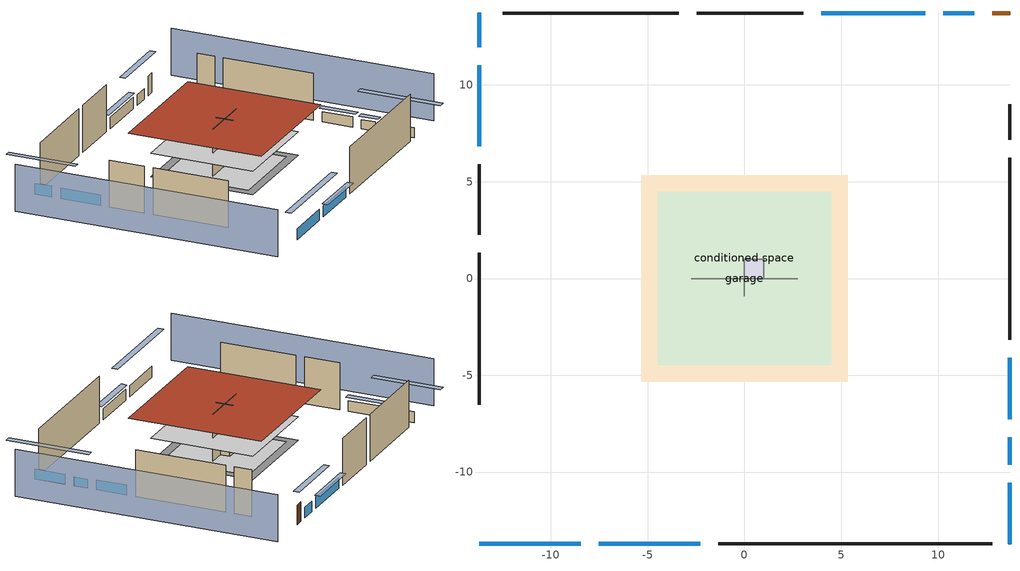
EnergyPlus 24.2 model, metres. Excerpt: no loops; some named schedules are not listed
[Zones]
air source heat pump airloop ret air zone
 floor adiabatic (AdiabaticConst): 0,0 0,1 1,1 1,0 z0
 wall adiabatic (AdiabaticConst): 0,1 0,0 1,0 1,1 0,1 z0:1
 ceiling adiabatic (AdiabaticConst): 1,0 1,1 0,1 0,0 z1
conditioned space
 floor to garage (Floor1 construction): -4.48,-4.48 -4.48,4.48 4.48,4.48 4.48,-4.48 z0
 floor adiabatic (AdiabaticFloorConstruction): -5.33,-5.33 -5.33,5.33 5.33,5.33 5.33,-5.33 z2.44
 floor foundation (Slab2 construction): -5.33,-5.33 -5.33,5.33 5.33,5.33 5.33,-5.33 z0
 wall outside (AdiabaticWallConstruction 1): 13.72,13.72 12.8,13.72 z0:2.03
 wall outside (AdiabaticWallConstruction): -13.72,-13.72 -8.46,-13.72 / -7.54,-13.72 -2.28,-13.72 / -13.72,13.72 -13.72,11.95 z0:1.16; -13.72,11.02 -13.72,6.84 z0:1.13; 11.88,13.72 10.26,13.72 z0:1.1; 9.33,13.72 3.96,13.72 z0:1.19; 13.72,-13.72 13.72,-10.55 / 13.72,-7.27 13.72,-4.1 z0:1.07; 13.72,-9.62 13.72,-8.2 z0:0.95
 wall outside (Wall3 construction): -1.35,-13.72 12.79,-13.72 z0:4.88
 wall outside (Wall4 construction): -13.72,1.32 -13.72,-6.53 z0:4.88
 wall outside (Wall7 construction): -3.39,13.72 -12.48,13.72 z0:4.88
 wall outside (Wall8 construction): 13.72,-3.17 13.72,6.24 z0:4.88
 wall to garage (Wall5 construction): 2.74,0 -2.74,0 z0:4.88
 wall to garage (Wall6 construction): 0,0.91 0,-0.91 z0:4.88
 window (WindowConstruction): -13.72,-13.72 -8.46,-13.72 z0:1.16
 window (WindowConstruction 1): -7.53,-13.72 -2.28,-13.72 z0:1.16
 window (WindowConstruction 2): -13.72,13.72 -13.72,11.95 z0:1.16
 window (WindowConstruction 3): -13.72,11.02 -13.72,6.84 z0:1.13
 window (WindowConstruction 4): 11.87,13.72 10.26,13.72 z0:1.1
 window (WindowConstruction 5): 9.33,13.72 3.96,13.72 z0:1.19
 window (WindowConstruction 6): 13.72,-13.72 13.72,-10.55 z0:1.07
 window (WindowConstruction 7): 13.72,-9.62 13.72,-8.2 z0:0.94
 window (WindowConstruction 8): 13.72,-7.27 13.72,-4.1 z0:1.07
 door (Door): 13.72,13.72 12.8,13.72 z0:2.03
 ceiling adiabatic (AdiabaticFloorConstruction): 5.33,-5.33 5.33,5.33 -5.33,5.33 -5.33,-5.33 z2.44
 roof outside (Roof1 construction): -6.96,6.96 -6.96,-6.96 6.96,-6.96 6.96,6.96 z4.88
garage
 floor foundation (Slab1 construction): -4.48,-4.48 -4.48,4.48 4.48,4.48 4.48,-4.48 z0
 wall outside (Wall1 construction): -13.72,5.91 -13.72,2.25 z0:4.88
 wall outside (Wall2 construction): 3.03,13.72 -2.46,13.72 z0:4.88
 wall outside (Wall9 construction): 13.72,7.16 13.72,8.99 z0:4.88
shading: -18.29,13.72 -18.29,-13.72 / 18.29,-13.72 18.29,13.72 z0:4.88; -5.72,-13.72 -16.46,-13.72 -16.46,-14.33 -5.72,-14.33 z3.9; -1.98,-13.72 -7.84,-13.72 -7.84,-14.33 -1.98,-14.33 z1.46; -13.72,9.21 -13.72,16.46 -14.33,16.46 -14.33,9.21 z3.9; -13.72,6.53 -13.72,11.33 -14.33,11.33 -14.33,6.53 z1.43; 7.51,13.72 14.62,13.72 14.62,14.33 7.51,14.33 z3.84; 3.65,13.72 9.63,13.72 9.63,14.33 3.65,14.33 z1.49; 13.72,-7.8 13.72,-16.46 14.33,-16.46 14.33,-7.8 z3.81; 13.72,-7.9 13.72,-9.92 14.33,-9.92 14.33,-7.9 z1.25; 13.72,-3.8 13.72,-7.58 14.33,-7.58 14.33,-3.8 z1.37
[Building]
Building 1: Terrain=Suburbs
[Site:Location]
Portland Intl Arpt_OR: Latitude {deg}=45.59; Longitude {deg}=-122.6; Time Zone {hr}=-8; Elevation {m}=33; Keep Site Location Information=Yes
[Site:GroundTemperature:Shallow]
10.2558, 8.96328, 8.85977, 9.47314, 11.9355, 14.3863, 16.5111, 17.8571, 17.9714, 16.8767, 14.8061, 12.4304
[Site:WaterMainsTemperature]
Calculation Method=Schedule; Temperature Schedule=mains temperature schedule
[Material] Roughness=Rough; Thermal Absorptance=0.9
Name | Thickness {m} | Conductivity {W/m-K} | Density {kg/m3} | Specific Heat {J/kg-K} | Solar Absorptance | Visible Absorptance
asphalt or fiberglass shingles | 0.00635 | 0.162714 | 1121.4 | 1465.45 | 0.85 | 0.85
composite shingle siding | 0.00635 | 0.162714 | 1121.4 | 1465.45 | 0.7 | 0.7
concrete 4.0 in. | 0.1016 | 1.803125 | 2242.8 | 837.4 | 0.7 | 0.7
door material | 0.04445 | 0.0612267 | 512.64 | 1214.23 | 0.7 | 0.7
exterior vertical ins; exterior vertical ins 1; wall rigid ins; wall rigid ins 1; wall rigid ins 2 | 0.051816 | 0.029427 | 32.04 | 1214.23 | 0.7 | 0.7
floor covering | 0.0127 | 0.0433444 | 54.468 | 1339.84 | 0.6 | 0.6
floor covering 1 | 0.0127 | 0.0450781 | 54.468 | 1339.84 | 0.9 | 0.9
floor rigid ins; wall rigid ins 3 | 0.512978 | 0.029427 | 32.04 | 1214.23 | 0.7 | 0.7
floor stud and cavity | 0.1397 | 0.923637 | 92.3553 | 1139.71 | 0.7 | 0.7
floor stud and cavity 1 | 0.1397 | 1.75129 | 37.0049 | 1207.88 | 0.7 | 0.7
furniture material conditioned space 1; furniture material garage 1 | 0.1524 | 0.115458 | 640.8 | 1214.23 | 0.6 | 0.6
gypsum board | 0.0127 | 0.160291 | 801 | 837.4 | 0.6 | 0.6
osb sheathing 0.5 in. | 0.0127 | 0.115458 | 512.64 | 1214.23 | 0.7 | 0.7
osb sheathing 0.75 in. | 0.01905 | 0.115458 | 512.64 | 1214.23 | 0.7 | 0.7
roof stud and cavity | 0.2032 | 1.02181 | 78.34581 | 1123.46 | 0.7 | 0.7
wall stud and cavity | 0.1397 | 0.348479 | 139.0536 | 1170.24 | 0.6 | 0.6
wall stud and cavity 1 | 0.1397 | 0.207325 | 139.0536 | 1170.24 | 0.7 | 0.7
wall stud and cavity 2 | 0.1397 | 0.222524 | 139.0536 | 1170.24 | 0.7 | 0.7
wall stud and cavity 3 | 0.0889 | 0.380278 | 52.3479 | 1209.89 | 0.7 | 0.7
wall stud and cavity 4 | 0.0889 | 0.391764 | 83.0341 | 1211.67 | 0.7 | 0.7
wood siding; wood siding 1 | 0.0254 | 0.102417 | 544.68 | 1172.36 | 0.7 | 0.7
[Material:NoMass]
Adiabatic: Roughness=Rough; Thermal Resistance {m2-K/W}=176.1; Thermal Absorptance=0.9; Solar Absorptance=0.7; Visible Absorptance=0.7
[WindowMaterial:SimpleGlazingSystem]
WindowMaterial: U-Factor {W/m2-K}=2.15764; Solar Heat Gain Coefficient=0.44
[Construction]
AdiabaticConst: Adiabatic
AdiabaticFloorConstruction: floor stud and cavity 1, floor rigid ins, osb sheathing 0.75 in., floor covering
AdiabaticWallConstruction: wood siding, wall rigid ins 3, wall stud and cavity 3, gypsum board
AdiabaticWallConstruction 1: wood siding 1, wall rigid ins 3, wall stud and cavity 3, gypsum board
Door: door material
Floor1 construction: floor stud and cavity, osb sheathing 0.75 in., floor covering
furniture construction conditioned space 1: furniture material conditioned space 1
furniture construction garage 1: furniture material garage 1
PartitionWallConstruction: gypsum board, wall stud and cavity 4, gypsum board
Roof1 construction: asphalt or fiberglass shingles, osb sheathing 0.75 in., roof stud and cavity, gypsum board
Slab1 construction: concrete 4.0 in.
Slab2 construction: concrete 4.0 in., floor covering 1
Wall1 construction; Wall2 construction; Wall9 construction: composite shingle siding, osb sheathing 0.5 in., wall stud and cavity
Wall3 construction; Wall4 construction: composite shingle siding, wall rigid ins, osb sheathing 0.5 in., wall stud and cavity 1, gypsum board
Wall5 construction: wall rigid ins 1, osb sheathing 0.5 in., wall stud and cavity 2, gypsum board
Wall6 construction: wall rigid ins 2, osb sheathing 0.5 in., wall stud and cavity 2, gypsum board
Wall7 construction; Wall8 construction: composite shingle siding, wall rigid ins 1, osb sheathing 0.5 in., wall stud and cavity 1, gypsum board
WindowConstruction; WindowConstruction 1; WindowConstruction 2; WindowConstruction 3; WindowConstruction 4; WindowConstruction 5; WindowConstruction 6; WindowConstruction 7; WindowConstruction 8: WindowMaterial
[Zone] Multiplier=1
Name | Volume {m3} | Part of Total Floor Area
air source heat pump airloop ret air zone | 1 | No
conditioned space | 749.83 | Yes
garage | 195.726 | Yes
[Space]
Name | Zone | Space Type | Volume {m3}
air source heat pump airloop ret air space | air source heat pump airloop ret air zone | Plenum Space Type
conditioned space 1 | conditioned space |  | 749.83
garage 1 | garage |  | 195.726
[SpaceList]
Plenum Space Type: air source heat pump airloop ret air space
[OtherEquipment] Design Level Calculation Method=EquipmentLevel
Name | Fuel Type | Zone or ZoneList or Space or SpaceList | Schedule | Design Level {W} | Fraction Latent | Fraction Radiant | Fraction Lost
air source heat pump airloop_0 RetCondToRP; air source heat pump airloop_0 RetSensLkToRP | None | air source heat pump airloop ret air space | Always On Discrete | 0 | 0 | 0 | 0
air source heat pump airloop_0 RetLatLkToRP | None | air source heat pump airloop ret air space | Always On Discrete | 0 | 1 | 0 | 0
air source heat pump airloop_0 SupCondToLv; air source heat pump airloop_0 SupSensLkToCond; mech vent house fan sensible load | None | conditioned space 1 | Always On Discrete | 0 | 0 | 0 | 0
air source heat pump airloop_0 SupLatLkToCond; mech vent house fan latent load | None | conditioned space 1 | Always On Discrete | 0 | 1 | 0 | 0
clothes dryer 1 | Electricity | conditioned space 1 | clothes_dryer | 0 | 0.015 | 0.081 | 0.85
cooking range 1 | Electricity | conditioned space 1 | cooking_range | 0 | 0.08 | 0.432 | 0.2
general water use latent | None | conditioned space 1 | general water use schedule | 136.464 | 1 | 0 | 0
general water use sensible | None | conditioned space 1 | general water use schedule | -134.491 | 0 | 0.6 | 0
air source heat pump airloop_0 RetCondToDZ; air source heat pump airloop_0 SupCondToDZ; air source heat pump airloop_0 SupSensLkToDZ; water heater sens | None | garage 1 | Always On Discrete | 0 | 0 | 0 | 0
air source heat pump airloop_0 SupLatLkToDZ; water heater lat | None | garage 1 | Always On Discrete | 0 | 1 | 0 | 0
water heater energy adjustment1 | Electricity | garage 1 | Always On Discrete | 0.01 | 0 | 0 | 1
[SurfaceProperty:ExposedFoundationPerimeter] Exposed Perimeter Calculation Method=TotalExposedPerimeter
Name | Total Exposed Perimeter {m}
Slab2 | 37.12464
Slab1 | 21.9456
[SurfaceProperty:IncidentSolarMultiplier] Incident Solar Multiplier=1; Incident Solar Multiplier Schedule=trans schedule winter=0.85 summer=0.7
Window1; Window2; Window3; Window4; Window5; Window6; Window7; Window8; Window9
[InternalMass]
Name | Construction | Zone or ZoneList | Space or SpaceList | Surface Area {m2}
furniture mass conditioned space 1 | furniture construction conditioned space 1 | conditioned space | conditioned space 1 | 123.004
partition wall mass | PartitionWallConstruction | conditioned space | conditioned space 1 | 307.509
furniture mass garage 1 | furniture construction garage 1 | garage | garage 1 | 8.02682
[Lights] Design Level Calculation Method=LightingLevel; Return Air Fraction=0; Fraction Radiant=0.6; Fraction Visible=0.2; Fraction Replaceable=1
Name | Zone or ZoneList or Space or SpaceList | Schedule | Lighting Level {W}
interior lighting | conditioned space 1 | lighting_interior | 551.323
garage lighting | garage 1 | lighting_garage | 12.9408
[People]
occupants: Zone or ZoneList or Space or SpaceList=conditioned space 1; Number of People Schedule=occupants; Number of People Calculation Method=People; Number of People=7; Fraction Radiant=0.314171; Sensible Heat Fraction=0.56303; Activity Level Schedule=occupants activity schedule; Carbon Dioxide Generation Rate {m3/s-W}=0; Enable ASHRAE 55 Comfort Warnings=No; Mean Radiant Temperature Calculation Type=EnclosureAveraged
[ElectricEquipment] Design Level Calculation Method=EquipmentLevel
Name | Zone or ZoneList or Space or SpaceList | Schedule | Design Level {W} | Fraction Latent | Fraction Radiant | Fraction Lost
ceiling fan | conditioned space 1 | ceiling_fan | 17.689 | 0 | 0.558 | 0
clothes dryer | conditioned space 1 | clothes_dryer | 2753.3 | 0.015 | 0.081 | 0.85
clothes washer | conditioned space 1 | clothes_washer | 461.713 | 0.03 | 0.162 | 0.7
cooking range | conditioned space 1 | cooking_range | 1094.63 | 0.08 | 0.432 | 0.2
dishwasher | conditioned space 1 | dishwasher | 880.057 | 0.3 | 0.18 | 0.4
fridge | conditioned space 1 | fridge schedule | 49.4292 | 0 | 0.6 | 0
mech vent bath fan 0 | conditioned space 1 | mech vent bath fan 0 schedule | 30 | 0 | 0 | 1
mech vent house fan | conditioned space 1 | mech vent house fan schedule | 0 | 0 | 0 | 1
mech vent house fan cfis | conditioned space 1 | mech vent house fan cfis schedule | 0 | 0 | 0 | 0
mech vent range fan 0 | conditioned space 1 | mech vent range fan 0 schedule | 30 | 0 | 0 | 1
misc plug loads | conditioned space 1 | plug_loads_other | 626.623 | 0.021 | 0.558 | 0.049
misc tv | conditioned space 1 | plug_loads_tv | 760.704 | 0 | 0.6 | 0
whole house fan | conditioned space 1 | Always On Discrete | 0 | 0 | 0 | 1
freezer | garage 1 | freezer schedule | 194.914 | 0 | 0.6 | 0
[ZoneInfiltration:DesignFlowRate] Schedule=Always On Discrete; Design Flow Rate Calculation Method=Flow/Zone; Design Flow Rate {m3/s}=0
Name | Zone or ZoneList or Space or SpaceList
infil flow; natural vent flow; whole house fan flow | conditioned space 1
garage 1 duct leakage imbalance infil flow | garage 1
[ZoneMixing] Schedule=Always On Continuous; Design Flow Rate Calculation Method=Flow/Zone; Design Flow Rate {m3/s}=0
Name | Zone or Space | Source Zone or Space
air source heat pump airloop_0 ZoneMixDZToCond mix | conditioned space | garage
air source heat pump airloop_0 ZoneMixCondToDZ mix | garage | conditioned space
[ZoneInfiltration:EffectiveLeakageArea]
infil garage 1: Zone or Space=garage 1; Schedule=Always On Discrete; Effective Air Leakage Area {cm2}=407.755; Stack Coefficient=0.000129147; Wind Coefficient=4.38083e-05
[AvailabilityManager:Scheduled]
air source heat pump airloop Availability Manager: Schedule=Always On Discrete
[AirLoopHVAC:ReturnPlenum]
Air Loop HVAC Return Plenum 1: Zone=air source heat pump airloop ret air zone
[WaterUse:Equipment]
dishwasher: Peak Flow Rate {m3/s}=4.69197e-06; Flow Rate Fraction Schedule=hot_water_dishwasher
[Foundation:Kiva] Exterior Vertical Insulation Depth {m}=0.6096; Wall Height Above Grade {m}=0.1016; Wall Depth Below Slab {m}=0.2032
Name | Initial Indoor Air Temperature {C} | Exterior Vertical Insulation Material
Foundation Kiva 1 | 13.4258 | exterior vertical ins
Foundation Kiva 2 | 20 | exterior vertical ins 1
[Foundation:Kiva:Settings]
Soil Conductivity {W/m-K}=1.3848; Soil Density {kg/m3}=1842.3; Soil Specific Heat {J/kg-K}=418.7; Ground Solar Absorptivity=0.9; Ground Thermal Absorptivity=0.9; Ground Surface Roughness {m}=0.03; Far-Field Width {m}=40; Deep-Ground Boundary Condition=ZeroFlux; Deep-Ground Depth {m}=40; Minimum Cell Dimension {m}=0.2; Maximum Cell Growth Coefficient=3; Simulation Timestep=Timestep
[Exterior:Lights]
exterior lighting: Schedule=exterior lighting schedule; Design Level {W}=15.2753
[EnergyManagementSystem:GlobalVariable]
air_source_heat_pump_airloop_0_DuctImbalLkExhFanEquivCond
air_source_heat_pump_airloop_0_DuctImbalLkExhFanEquivDZ
air_source_heat_pump_airloop_0_DuctImbalLkSupFanEquivCond
air_source_heat_pump_airloop_0_DuctImbalLkSupFanEquivDZ
air_source_heat_pump_airloop_0_DZ_T
air_source_heat_pump_airloop_0_DZ_W
air_source_heat_pump_airloop_0_RetCondToDZ
air_source_heat_pump_airloop_0_RetCondToRP
air_source_heat_pump_airloop_0_RetLatLkToRP
air_source_heat_pump_airloop_0_RetSensLkToRP
air_source_heat_pump_airloop_0_SupCondToDZ
air_source_heat_pump_airloop_0_SupCondToLv
air_source_heat_pump_airloop_0_SupLatLkToCond
air_source_heat_pump_airloop_0_SupLatLkToDZ
air_source_heat_pump_airloop_0_SupSensLkToCond
air_source_heat_pump_airloop_0_SupSensLkToDZ
air_source_heat_pump_airloop_0_ZoneMixCondToDZ
air_source_heat_pump_airloop_0_ZoneMixDZToCond
air_source_heat_pump_airloop_AH_MFR
air_source_heat_pump_airloop_AH_Tout
air_source_heat_pump_airloop_AH_VFR
air_source_heat_pump_airloop_AH_Wout
air_source_heat_pump_airloop_Fan_RTF
air_source_heat_pump_airloop_RA_T
air_source_heat_pump_airloop_Ra_W
infil_program_Qfan
infil_program_Qinf
natural_vent_program_Qnv
natural_vent_program_Qwhf
[EnergyManagementSystem:Sensor]
Name | Output:Variable or Output:Meter Index Key | Output:Variable or Output:Meter
airflow_gain | infil flow | Infiltration Sensible Heat Gain Energy
airflow_gain_1 | natural vent flow | Infiltration Sensible Heat Gain Energy
airflow_gain_2 | whole house fan flow | Infiltration Sensible Heat Gain Energy
airflow_loss | infil flow | Infiltration Sensible Heat Loss Energy
airflow_loss_1 | natural vent flow | Infiltration Sensible Heat Loss Energy
airflow_loss_2 | whole house fan flow | Infiltration Sensible Heat Loss Energy
air_source_heat_pump_airloop_0_DZ_T_s | garage | Zone Air Temperature
air_source_heat_pump_airloop_0_DZ_W_s | garage | Zone Mean Air Humidity Ratio
air_source_heat_pump_airloop_AH_MFR_s | Node 5 | System Node Mass Flow Rate
air_source_heat_pump_airloop_AH_Tout_s | Node 5 | System Node Temperature
air_source_heat_pump_airloop_AH_VFR_s | Node 5 | System Node Current Density Volume Flow Rate
air_source_heat_pump_airloop_AH_Wout_s | Node 5 | System Node Humidity Ratio
air_source_heat_pump_airloop_RA_T_s | Node 8 | System Node Temperature
air_source_heat_pump_airloop_Ra_W_s | Node 8 | System Node Humidity Ratio
clg_load_cond |  | Cooling:EnergyTransfer:Zone:CONDITIONED SPACE
clg_load_duct |  | Cooling:EnergyTransfer:Zone:AIR SOURCE HEAT PUMP AIRLOOP RET AIR ZONE
clg_sp_s; clg_sp_s_1 | cooling setpoint | Schedule Value
clothes_dryer_exhaust_0_sch_s | clothes_dryer | Schedule Value
cool_season | cooling season schedule | Schedule Value
ducts_conv | air source heat pump airloop_0 RetCondToRP | Other Equipment Convective Heating Energy
ducts_conv_1 | air source heat pump airloop_0 RetLatLkToRP | Other Equipment Convective Heating Energy
ducts_conv_2 | air source heat pump airloop_0 RetSensLkToRP | Other Equipment Convective Heating Energy
ducts_conv_3 | air source heat pump airloop_0 SupCondToLv | Other Equipment Convective Heating Energy
ducts_conv_4 | air source heat pump airloop_0 SupLatLkToCond | Other Equipment Convective Heating Energy
ducts_conv_5 | air source heat pump airloop_0 SupSensLkToCond | Other Equipment Convective Heating Energy
ducts_rad | air source heat pump airloop_0 RetCondToRP | Other Equipment Radiant Heating Energy
ducts_rad_1 | air source heat pump airloop_0 RetLatLkToRP | Other Equipment Radiant Heating Energy
ducts_rad_2 | air source heat pump airloop_0 RetSensLkToRP | Other Equipment Radiant Heating Energy
ducts_rad_3 | air source heat pump airloop_0 SupCondToLv | Other Equipment Radiant Heating Energy
ducts_rad_4 | air source heat pump airloop_0 SupLatLkToCond | Other Equipment Radiant Heating Energy
ducts_rad_5 | air source heat pump airloop_0 SupSensLkToCond | Other Equipment Radiant Heating Energy
htg_load_cond |  | Heating:EnergyTransfer:Zone:CONDITIONED SPACE
htg_load_duct |  | Heating:EnergyTransfer:Zone:AIR SOURCE HEAT PUMP AIRLOOP RET AIR ZONE
htg_sp_s; htg_sp_s_1 | heating setpoint | Schedule Value
ig_ee_conv | ceiling fan | Electric Equipment Convective Heating Energy
ig_ee_conv_1 | clothes dryer | Electric Equipment Convective Heating Energy
ig_ee_conv_3 | cooking range | Electric Equipment Convective Heating Energy
ig_ee_conv_4 | dishwasher | Electric Equipment Convective Heating Energy
ig_ee_conv_5 | fridge | Electric Equipment Convective Heating Energy
ig_ee_conv_6 | misc plug loads | Electric Equipment Convective Heating Energy
ig_ee_conv_7 | misc tv | Electric Equipment Convective Heating Energy
ig_ee_conv_8 | whole house fan | Electric Equipment Convective Heating Energy
ig_ee_rad | ceiling fan | Electric Equipment Radiant Heating Energy
ig_ee_rad_1 | clothes dryer | Electric Equipment Radiant Heating Energy
ig_ee_rad_3 | cooking range | Electric Equipment Radiant Heating Energy
ig_ee_rad_4 | dishwasher | Electric Equipment Radiant Heating Energy
ig_ee_rad_5 | fridge | Electric Equipment Radiant Heating Energy
ig_ee_rad_6 | misc plug loads | Electric Equipment Radiant Heating Energy
ig_ee_rad_7 | misc tv | Electric Equipment Radiant Heating Energy
ig_ee_rad_8 | whole house fan | Electric Equipment Radiant Heating Energy
ig_lgt_conv | interior lighting | Lights Convective Heating Energy
ig_lgt_rad | interior lighting | Lights Radiant Heating Energy
ig_lgt_vis | interior lighting | Lights Visible Radiation Heating Energy
ig_oe_conv | clothes dryer 1 | Other Equipment Convective Heating Energy
ig_oe_conv_1 | cooking range 1 | Other Equipment Convective Heating Energy
ig_oe_conv_2 | general water use latent | Other Equipment Convective Heating Energy
ig_oe_conv_3 | general water use sensible | Other Equipment Convective Heating Energy
ig_oe_rad | clothes dryer 1 | Other Equipment Radiant Heating Energy
ig_oe_rad_1 | cooking range 1 | Other Equipment Radiant Heating Energy
ig_oe_rad_2 | general water use latent | Other Equipment Radiant Heating Energy
ig_oe_rad_3 | general water use sensible | Other Equipment Radiant Heating Energy
ig_ppl_conv | occupants | People Convective Heating Energy
ig_ppl_rad | occupants | People Radiant Heating Energy
im_conv | furniture mass conditioned space 1 | Surface Inside Face Convection Heat Gain Energy
im_conv_1 | partition wall mass | Surface Inside Face Convection Heat Gain Energy
im_ig | furniture mass conditioned space 1 | Surface Inside Face Internal Gains Radiation Heat Gain Energy
im_ig_1 | partition wall mass | Surface Inside Face Internal Gains Radiation Heat Gain Energy
im_lgt | furniture mass conditioned space 1 | Surface Inside Face Lights Radiation Heat Gain Energy
im_lgt_1 | partition wall mass | Surface Inside Face Lights Radiation Heat Gain Energy
im_sol | furniture mass conditioned space 1 | Surface Inside Face Solar Radiation Heat Gain Energy
im_sol_1 | partition wall mass | Surface Inside Face Solar Radiation Heat Gain Energy
im_surf | furniture mass conditioned space 1 | Surface Inside Face Net Surface Thermal Radiation Heat Gain Energy
im_surf_1 | partition wall mass | Surface Inside Face Net Surface Thermal Radiation Heat Gain Energy
mech_vent_bath_fan_0_sch_s | mech vent bath fan 0 schedule | Schedule Value
mech_vent_range_fan_0_sch_s | mech vent range fan 0 schedule | Schedule Value
mv_conv | mech vent bath fan 0 | Electric Equipment Convective Heating Energy
mv_conv_1 | mech vent house fan | Electric Equipment Convective Heating Energy
mv_conv_2 | mech vent house fan cfis | Electric Equipment Convective Heating Energy
mv_conv_3 | mech vent range fan 0 | Electric Equipment Convective Heating Energy
mv_conv_4 | mech vent house fan latent load | Other Equipment Convective Heating Energy
mv_conv_5 | mech vent house fan sensible load | Other Equipment Convective Heating Energy
mv_rad | mech vent bath fan 0 | Electric Equipment Radiant Heating Energy
mv_rad_1 | mech vent house fan | Electric Equipment Radiant Heating Energy
mv_rad_2 | mech vent house fan cfis | Electric Equipment Radiant Heating Energy
mv_rad_3 | mech vent range fan 0 | Electric Equipment Radiant Heating Energy
mv_rad_4 | mech vent house fan latent load | Other Equipment Radiant Heating Energy
mv_rad_5 | mech vent house fan sensible load | Other Equipment Radiant Heating Energy
natural_vent_s | natural vent schedule | Schedule Value
out_pb_s |  | Site Outdoor Air Barometric Pressure
out_wt_s |  | Site Outdoor Air Humidity Ratio
site_vw_s |  | Site Wind Speed
ss_back_out | Window1 | Surface Window Shortwave from Zone Back Out Window Heat Transfer Rate
ss_back_out_1 | Window2 | Surface Window Shortwave from Zone Back Out Window Heat Transfer Rate
ss_back_out_2 | Window3 | Surface Window Shortwave from Zone Back Out Window Heat Transfer Rate
ss_back_out_3 | Window4 | Surface Window Shortwave from Zone Back Out Window Heat Transfer Rate
ss_back_out_4 | Window5 | Surface Window Shortwave from Zone Back Out Window Heat Transfer Rate
ss_back_out_5 | Window6 | Surface Window Shortwave from Zone Back Out Window Heat Transfer Rate
ss_back_out_6 | Window7 | Surface Window Shortwave from Zone Back Out Window Heat Transfer Rate
ss_back_out_7 | Window8 | Surface Window Shortwave from Zone Back Out Window Heat Transfer Rate
ss_back_out_8 | Window9 | Surface Window Shortwave from Zone Back Out Window Heat Transfer Rate
ss_conv | Door1 | Surface Inside Face Convection Heat Gain Energy
ss_conv_1 | Window1 | Surface Inside Face Convection Heat Gain Energy
ss_conv_2 | Window2 | Surface Inside Face Convection Heat Gain Energy
ss_conv_3 | Window3 | Surface Inside Face Convection Heat Gain Energy
ss_conv_4 | Window4 | Surface Inside Face Convection Heat Gain Energy
ss_conv_5 | Window5 | Surface Inside Face Convection Heat Gain Energy
ss_conv_6 | Window6 | Surface Inside Face Convection Heat Gain Energy
ss_conv_7 | Window7 | Surface Inside Face Convection Heat Gain Energy
ss_conv_8 | Window8 | Surface Inside Face Convection Heat Gain Energy
ss_conv_9 | Window9 | Surface Inside Face Convection Heat Gain Energy
ss_ig | Door1 | Surface Inside Face Internal Gains Radiation Heat Gain Energy
ss_ig_1 | Window1 | Surface Inside Face Internal Gains Radiation Heat Gain Energy
